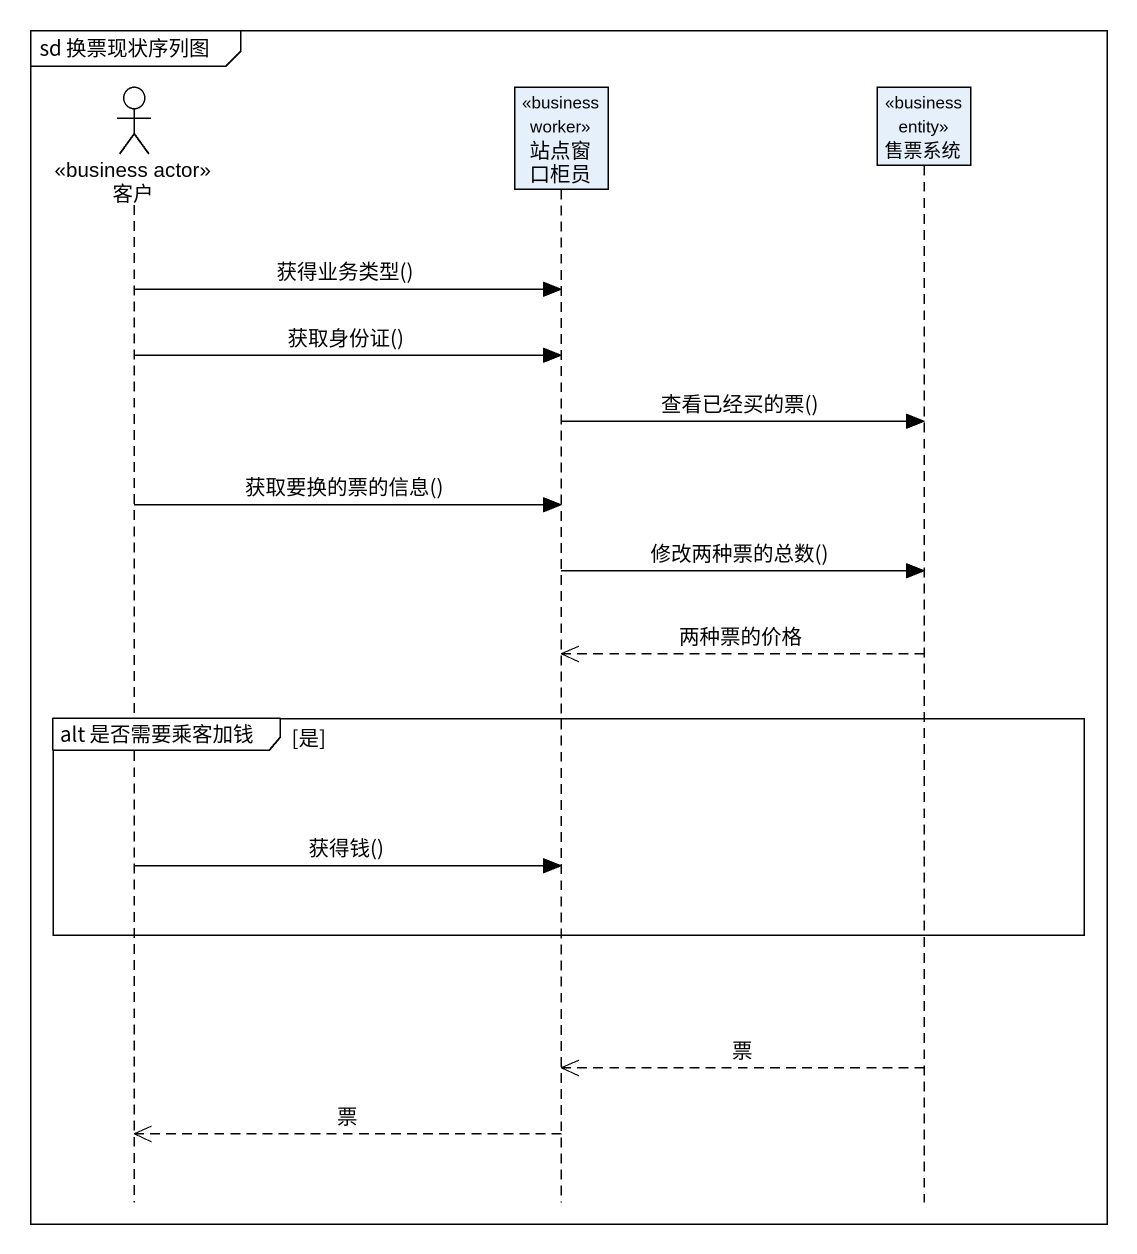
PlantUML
@startuml
mainframe sd 换票现状序列图
hide footbox
actor 客户 <<business actor>>
participant 站点窗口柜员 <<business worker>>
participant 售票系统 <<business entity>>

客户 -> 站点窗口柜员 : 获得业务类型()
客户 -> 站点窗口柜员 : 获取身份证()
站点窗口柜员 -> 售票系统 : 查看已经买的票()
客户 -> 站点窗口柜员 : 获取要换的票的信息()
站点窗口柜员 -> 售票系统 : 修改两种票的总数()
售票系统 -->> 站点窗口柜员 : 两种票的价格
group alt 是否需要乘客加钱 [是]
  客户 -> 站点窗口柜员 : 获得钱()
end
售票系统 -->> 站点窗口柜员 : 票
站点窗口柜员 -->> 客户 : 票
@enduml
